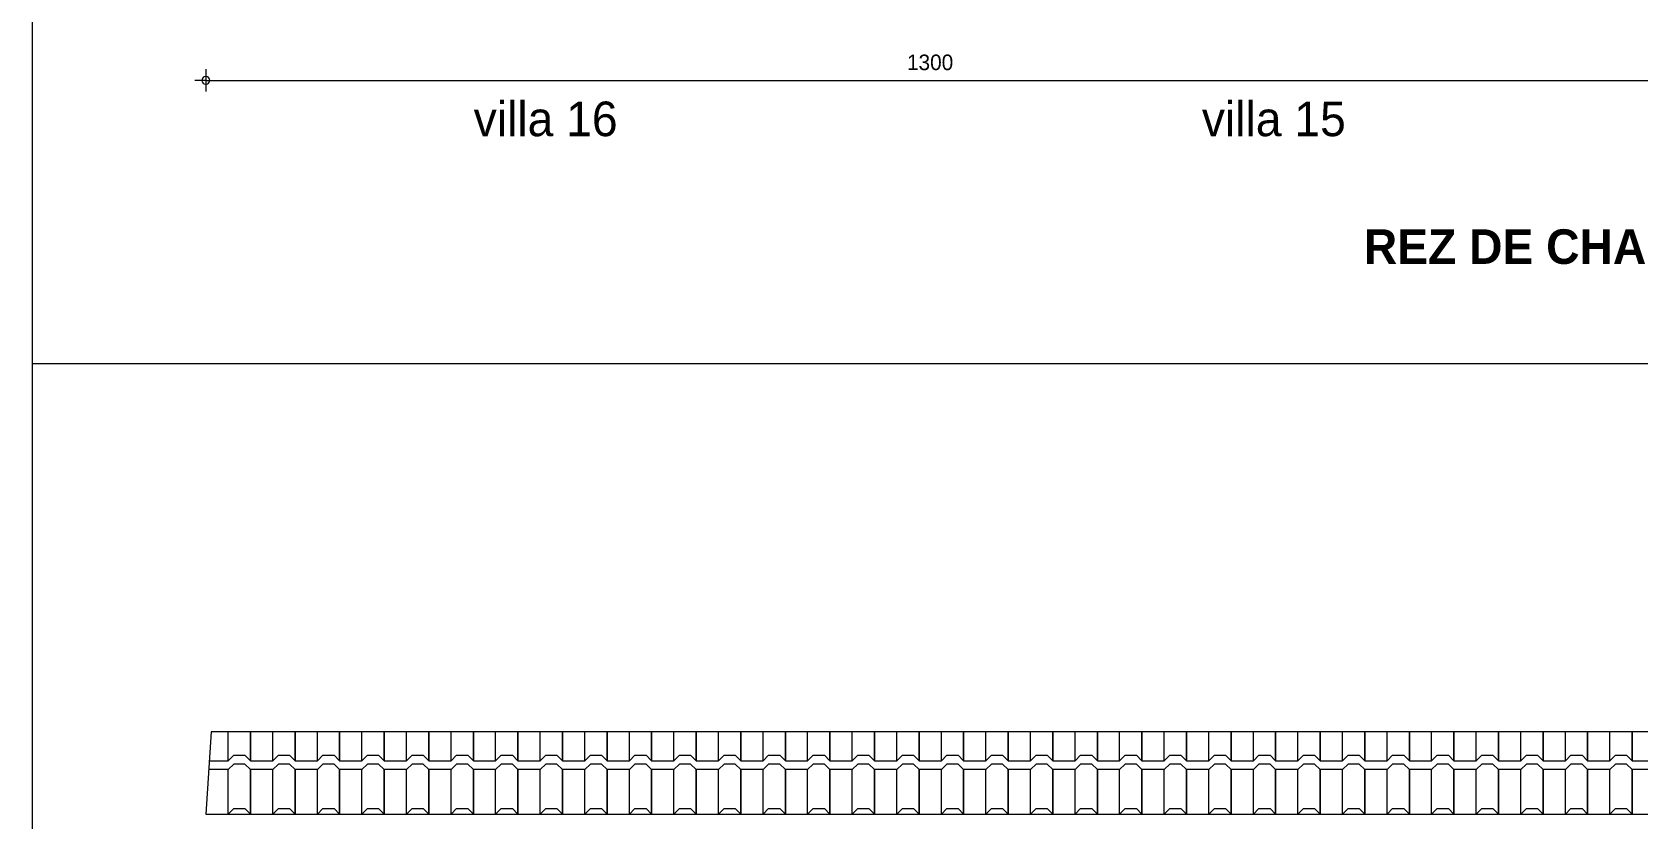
# Model space of a CAD drawing. Header units: metres. Extents: x -30.4 to 29.6, y -50.6 to 0.4.
# Drawn here: x -30.4 to -15.99, y -39.67 to -32.6 of the extents above; entities that cross this region are included whole.
import ezdxf
from ezdxf.enums import TextEntityAlignment as Align

# ---------------------------------------------------------------- set-up
doc = ezdxf.new("R2010")
doc.units = ezdxf.units.M
doc.header["$MEASUREMENT"] = 0
for name, color, linetype in [('Calque commun', 7, 'Continuous'), ('Cotations', 7, 'Continuous'), ('Textes', 7, 'Continuous')]:
    doc.layers.add(name, color=color, linetype=linetype)
doc.styles.add('Century Gothic', font='GOTHIC.TTF', dxfattribs={"height": 0.139636})
doc.styles.add('Century Gothic12', font='GOTHIC.TTF', dxfattribs={"height": 0.310302})
doc.styles.add('Century Gothic3', font='GOTHICB.TTF', dxfattribs={"height": 0.31023})

# ---------------------------------------------------------------- blocks, each defined once
blk = doc.blocks.new('new297')
at = {"layer": 'Calque commun', "color": 5, "linetype": 'Continuous', "lineweight": 9}
blk.add_arc((0, 0), 0.5, 0, 359.9994, dxfattribs=at)
blk = doc.blocks.new('new298')
at = {"layer": 'Calque commun', "color": 5, "linetype": 'Continuous', "lineweight": 9}
blk.add_arc((0, 0), 0.5, 0, 359.9994, dxfattribs=at)
blk = doc.blocks.new('DimLine41288')
at = {"layer": 'Calque commun', "color": 5, "linetype": 'Continuous', "lineweight": 9}
for p, q in [((-28.839, -32.937), (-28.839, -33.137)), ((-15.839, -32.937), (-15.839, -33.137)), ((-28.839, -33.037), (-28.939, -33.037)), ((-28.839, -33.037), (-15.839, -33.037)), ((-15.839, -33.037), (-15.739, -33.037))]:
    blk.add_line(p, q, dxfattribs=at)
at = {"layer": 'Calque commun', "color": 5, "linetype": 'Continuous', "lineweight": 9, "xscale": 0.07000000029802322, "yscale": 0.07000000029802322, "zscale": 0.07000000029802322}
for name, p in [('new297', (-28.839, -33.037)), ('new298', (-15.839, -33.037))]:
    blk.add_blockref(name, p, dxfattribs=at)
at = {"layer": 'Calque commun', "color": 5, "linetype": 'Continuous', "lineweight": 9, "style": 'Century Gothic'}
blk.add_text('1300', height=0.1396, dxfattribs=at).set_placement((-22.339, -32.987), align=Align.BOTTOM_CENTER)
blk = doc.blocks.new('pattern2')
at = {"layer": 'Calque commun', "color": 1, "linetype": 'Continuous', "lineweight": 9}
for p, q in [((-28.638, -39.143), (-28.638, -38.885)), ((-28.438, -39.143), (-28.438, -38.885)), ((-28.438, -38.885), (-28.438, -39.143)), ((-28.238, -39.143), (-28.238, -38.885)), ((-28.038, -39.143), (-28.038, -38.885)), ((-28.038, -38.885), (-28.038, -39.143)), ((-27.838, -39.143), (-27.838, -38.885)), ((-27.638, -39.143), (-27.638, -38.885)), ((-27.638, -38.885), (-27.638, -39.143)), ((-27.438, -39.143), (-27.438, -38.885)), ((-27.238, -39.143), (-27.238, -38.885)), ((-27.238, -38.885), (-27.238, -39.143)), ((-27.038, -39.143), (-27.038, -38.885)), ((-26.838, -39.143), (-26.838, -38.885)), ((-26.838, -38.885), (-26.838, -39.143)), ((-26.638, -39.143), (-26.638, -38.885)), ((-26.438, -39.143), (-26.438, -38.885)), ((-26.438, -38.885), (-26.438, -39.143)), ((-26.238, -39.143), (-26.238, -38.885)), ((-26.038, -39.143), (-26.038, -38.885)), ((-26.038, -38.885), (-26.038, -39.143)), ((-25.838, -39.143), (-25.838, -38.885)), ((-25.638, -39.143), (-25.638, -38.885)), ((-25.638, -38.885), (-25.638, -39.143)), ((-25.438, -39.143), (-25.438, -38.885)), ((-25.238, -39.143), (-25.238, -38.885)), ((-25.238, -38.885), (-25.238, -39.143)), ((-25.038, -39.143), (-25.038, -38.885)), ((-24.838, -39.143), (-24.838, -38.885)), ((-24.838, -38.885), (-24.838, -39.143)), ((-24.638, -39.143), (-24.638, -38.885)), ((-24.438, -39.143), (-24.438, -38.885)), ((-24.438, -38.885), (-24.438, -39.143)), ((-24.238, -39.143), (-24.238, -38.885)), ((-24.038, -39.143), (-24.038, -38.885)), ((-24.038, -38.885), (-24.038, -39.143)), ((-23.838, -39.143), (-23.838, -38.885)), ((-23.638, -39.143), (-23.638, -38.885)), ((-23.638, -38.885), (-23.638, -39.143)), ((-23.438, -39.143), (-23.438, -38.885)), ((-23.238, -39.143), (-23.238, -38.885)), ((-23.238, -38.885), (-23.238, -39.143)), ((-23.038, -39.143), (-23.038, -38.885)), ((-22.838, -39.143), (-22.838, -38.885)), ((-22.838, -38.885), (-22.838, -39.143)), ((-22.638, -39.143), (-22.638, -38.885)), ((-22.438, -39.143), (-22.438, -38.885)), ((-22.438, -38.885), (-22.438, -39.143)), ((-22.238, -39.143), (-22.238, -38.885)), ((-22.038, -39.143), (-22.038, -38.885)), ((-22.038, -38.885), (-22.038, -39.143)), ((-21.838, -39.143), (-21.838, -38.885)), ((-21.638, -39.143), (-21.638, -38.885)), ((-21.638, -38.885), (-21.638, -39.143)), ((-21.438, -39.143), (-21.438, -38.885)), ((-21.238, -39.143), (-21.238, -38.885)), ((-21.238, -38.885), (-21.238, -39.143)), ((-21.038, -39.143), (-21.038, -38.885)), ((-20.838, -39.143), (-20.838, -38.885)), ((-20.838, -38.885), (-20.838, -39.143)), ((-20.638, -39.143), (-20.638, -38.885)), ((-20.438, -39.143), (-20.438, -38.885)), ((-20.438, -38.885), (-20.438, -39.143)), ((-20.238, -39.143), (-20.238, -38.885)), ((-20.038, -39.143), (-20.038, -38.885)), ((-20.038, -38.885), (-20.038, -39.143)), ((-19.838, -39.143), (-19.838, -38.885)), ((-19.638, -39.143), (-19.638, -38.885)), ((-19.638, -38.885), (-19.638, -39.143)), ((-19.438, -39.143), (-19.438, -38.885)), ((-19.238, -39.143), (-19.238, -38.885)), ((-19.238, -38.885), (-19.238, -39.143)), ((-19.038, -39.143), (-19.038, -38.885)), ((-18.838, -39.143), (-18.838, -38.885)), ((-18.838, -38.885), (-18.838, -39.143)), ((-18.638, -39.143), (-18.638, -38.885)), ((-18.438, -39.143), (-18.438, -38.885)), ((-18.438, -38.885), (-18.438, -39.143)), ((-18.238, -39.143), (-18.238, -38.885)), ((-18.038, -39.143), (-18.038, -38.885)), ((-18.038, -38.885), (-18.038, -39.143)), ((-17.838, -39.143), (-17.838, -38.885)), ((-17.638, -39.143), (-17.638, -38.885)), ((-17.638, -38.885), (-17.638, -39.143)), ((-17.438, -39.143), (-17.438, -38.885)), ((-17.238, -39.143), (-17.238, -38.885)), ((-17.238, -38.885), (-17.238, -39.143)), ((-17.038, -39.143), (-17.038, -38.885)), ((-16.838, -39.143), (-16.838, -38.885)), ((-16.838, -38.885), (-16.838, -39.143)), ((-16.638, -39.143), (-16.638, -38.885)), ((-16.438, -39.143), (-16.438, -38.885)), ((-16.438, -38.885), (-16.438, -39.143)), ((-16.238, -39.143), (-16.238, -38.885)), ((-16.038, -39.143), (-16.038, -38.885)), ((-16.038, -38.885), (-16.038, -39.143)), ((-28.807, -39.143), (-28.638, -39.143)), ((-28.638, -39.143), (-28.588, -39.093)), ((-28.588, -39.173), (-28.638, -39.223)), ((-28.588, -39.093), (-28.488, -39.093)), ((-28.488, -39.173), (-28.588, -39.173)), ((-28.488, -39.093), (-28.438, -39.143)), ((-28.438, -39.223), (-28.488, -39.173)), ((-28.438, -39.143), (-28.238, -39.143)), ((-28.238, -39.143), (-28.188, -39.093)), ((-28.188, -39.173), (-28.238, -39.223)), ((-28.188, -39.093), (-28.088, -39.093)), ((-28.088, -39.173), (-28.188, -39.173)), ((-28.088, -39.093), (-28.038, -39.143)), ((-28.038, -39.223), (-28.088, -39.173)), ((-28.038, -39.143), (-27.838, -39.143)), ((-27.838, -39.143), (-27.788, -39.093)), ((-27.788, -39.173), (-27.838, -39.223)), ((-27.788, -39.093), (-27.688, -39.093)), ((-27.688, -39.173), (-27.788, -39.173)), ((-27.688, -39.093), (-27.638, -39.143)), ((-27.638, -39.223), (-27.688, -39.173)), ((-27.638, -39.143), (-27.438, -39.143)), ((-27.438, -39.143), (-27.388, -39.093)), ((-27.388, -39.173), (-27.438, -39.223)), ((-27.388, -39.093), (-27.288, -39.093)), ((-27.288, -39.173), (-27.388, -39.173)), ((-27.288, -39.093), (-27.238, -39.143)), ((-27.238, -39.223), (-27.288, -39.173)), ((-27.238, -39.143), (-27.038, -39.143)), ((-27.038, -39.143), (-26.988, -39.093)), ((-26.988, -39.173), (-27.038, -39.223)), ((-26.988, -39.093), (-26.888, -39.093)), ((-26.888, -39.173), (-26.988, -39.173)), ((-26.888, -39.093), (-26.838, -39.143)), ((-26.838, -39.223), (-26.888, -39.173)), ((-26.838, -39.143), (-26.638, -39.143)), ((-26.638, -39.143), (-26.588, -39.093)), ((-26.588, -39.173), (-26.638, -39.223)), ((-26.588, -39.093), (-26.488, -39.093)), ((-26.488, -39.173), (-26.588, -39.173)), ((-26.488, -39.093), (-26.438, -39.143)), ((-26.438, -39.223), (-26.488, -39.173)), ((-26.438, -39.143), (-26.238, -39.143)), ((-26.238, -39.143), (-26.188, -39.093)), ((-26.188, -39.173), (-26.238, -39.223)), ((-26.188, -39.093), (-26.088, -39.093)), ((-26.088, -39.173), (-26.188, -39.173)), ((-26.088, -39.093), (-26.038, -39.143)), ((-26.038, -39.223), (-26.088, -39.173)), ((-26.038, -39.143), (-25.838, -39.143)), ((-25.838, -39.143), (-25.788, -39.093)), ((-25.788, -39.173), (-25.838, -39.223)), ((-25.788, -39.093), (-25.688, -39.093)), ((-25.688, -39.173), (-25.788, -39.173)), ((-25.688, -39.093), (-25.638, -39.143)), ((-25.638, -39.223), (-25.688, -39.173)), ((-25.638, -39.143), (-25.438, -39.143)), ((-25.438, -39.143), (-25.388, -39.093)), ((-25.388, -39.173), (-25.438, -39.223)), ((-25.388, -39.093), (-25.288, -39.093)), ((-25.288, -39.173), (-25.388, -39.173)), ((-25.288, -39.093), (-25.238, -39.143)), ((-25.238, -39.223), (-25.288, -39.173)), ((-25.238, -39.143), (-25.038, -39.143)), ((-25.038, -39.143), (-24.988, -39.093)), ((-24.988, -39.173), (-25.038, -39.223)), ((-24.988, -39.093), (-24.888, -39.093)), ((-24.888, -39.173), (-24.988, -39.173)), ((-24.888, -39.093), (-24.838, -39.143)), ((-24.838, -39.223), (-24.888, -39.173)), ((-24.838, -39.143), (-24.638, -39.143)), ((-24.638, -39.143), (-24.588, -39.093)), ((-24.588, -39.173), (-24.638, -39.223)), ((-24.588, -39.093), (-24.488, -39.093)), ((-24.488, -39.173), (-24.588, -39.173)), ((-24.488, -39.093), (-24.438, -39.143)), ((-24.438, -39.223), (-24.488, -39.173)), ((-24.438, -39.143), (-24.238, -39.143)), ((-24.238, -39.143), (-24.188, -39.093)), ((-24.188, -39.173), (-24.238, -39.223)), ((-24.188, -39.093), (-24.088, -39.093)), ((-24.088, -39.173), (-24.188, -39.173)), ((-24.088, -39.093), (-24.038, -39.143)), ((-24.038, -39.223), (-24.088, -39.173)), ((-24.038, -39.143), (-23.838, -39.143)), ((-23.838, -39.143), (-23.788, -39.093)), ((-23.788, -39.173), (-23.838, -39.223)), ((-23.788, -39.093), (-23.688, -39.093)), ((-23.688, -39.173), (-23.788, -39.173)), ((-23.688, -39.093), (-23.638, -39.143)), ((-23.638, -39.223), (-23.688, -39.173)), ((-23.638, -39.143), (-23.438, -39.143)), ((-23.438, -39.143), (-23.388, -39.093)), ((-23.388, -39.173), (-23.438, -39.223)), ((-23.388, -39.093), (-23.288, -39.093)), ((-23.288, -39.173), (-23.388, -39.173)), ((-23.288, -39.093), (-23.238, -39.143)), ((-23.238, -39.223), (-23.288, -39.173)), ((-23.238, -39.143), (-23.038, -39.143)), ((-23.038, -39.143), (-22.988, -39.093)), ((-22.988, -39.173), (-23.038, -39.223)), ((-22.988, -39.093), (-22.888, -39.093)), ((-22.888, -39.173), (-22.988, -39.173)), ((-22.888, -39.093), (-22.838, -39.143)), ((-22.838, -39.223), (-22.888, -39.173)), ((-22.838, -39.143), (-22.638, -39.143)), ((-22.638, -39.143), (-22.588, -39.093)), ((-22.588, -39.173), (-22.638, -39.223)), ((-22.588, -39.093), (-22.488, -39.093)), ((-22.488, -39.173), (-22.588, -39.173)), ((-22.488, -39.093), (-22.438, -39.143)), ((-22.438, -39.223), (-22.488, -39.173)), ((-22.438, -39.143), (-22.238, -39.143)), ((-22.238, -39.143), (-22.188, -39.093)), ((-22.188, -39.173), (-22.238, -39.223)), ((-22.188, -39.093), (-22.088, -39.093)), ((-22.088, -39.173), (-22.188, -39.173)), ((-22.088, -39.093), (-22.038, -39.143)), ((-22.038, -39.223), (-22.088, -39.173)), ((-22.038, -39.143), (-21.838, -39.143)), ((-21.838, -39.143), (-21.788, -39.093)), ((-21.788, -39.173), (-21.838, -39.223)), ((-21.788, -39.093), (-21.688, -39.093)), ((-21.688, -39.173), (-21.788, -39.173)), ((-21.688, -39.093), (-21.638, -39.143)), ((-21.638, -39.223), (-21.688, -39.173)), ((-21.638, -39.143), (-21.438, -39.143)), ((-21.438, -39.143), (-21.388, -39.093)), ((-21.388, -39.173), (-21.438, -39.223)), ((-21.388, -39.093), (-21.288, -39.093)), ((-21.288, -39.173), (-21.388, -39.173)), ((-21.288, -39.093), (-21.238, -39.143)), ((-21.238, -39.223), (-21.288, -39.173)), ((-21.238, -39.143), (-21.038, -39.143)), ((-21.038, -39.143), (-20.988, -39.093)), ((-20.988, -39.173), (-21.038, -39.223)), ((-20.988, -39.093), (-20.888, -39.093)), ((-20.888, -39.173), (-20.988, -39.173)), ((-20.888, -39.093), (-20.838, -39.143)), ((-20.838, -39.223), (-20.888, -39.173)), ((-20.838, -39.143), (-20.638, -39.143)), ((-20.638, -39.143), (-20.588, -39.093)), ((-20.588, -39.173), (-20.638, -39.223)), ((-20.588, -39.093), (-20.488, -39.093)), ((-20.488, -39.173), (-20.588, -39.173)), ((-20.488, -39.093), (-20.438, -39.143)), ((-20.438, -39.223), (-20.488, -39.173)), ((-20.438, -39.143), (-20.238, -39.143)), ((-20.238, -39.143), (-20.188, -39.093)), ((-20.188, -39.173), (-20.238, -39.223)), ((-20.188, -39.093), (-20.088, -39.093)), ((-20.088, -39.173), (-20.188, -39.173)), ((-20.088, -39.093), (-20.038, -39.143)), ((-20.038, -39.223), (-20.088, -39.173)), ((-20.038, -39.143), (-19.838, -39.143)), ((-19.838, -39.143), (-19.788, -39.093)), ((-19.788, -39.173), (-19.838, -39.223)), ((-19.788, -39.093), (-19.688, -39.093)), ((-19.688, -39.173), (-19.788, -39.173)), ((-19.688, -39.093), (-19.638, -39.143)), ((-19.638, -39.223), (-19.688, -39.173)), ((-19.638, -39.143), (-19.438, -39.143)), ((-19.438, -39.143), (-19.388, -39.093)), ((-19.388, -39.173), (-19.438, -39.223)), ((-19.388, -39.093), (-19.288, -39.093)), ((-19.288, -39.173), (-19.388, -39.173)), ((-19.288, -39.093), (-19.238, -39.143)), ((-19.238, -39.223), (-19.288, -39.173)), ((-19.238, -39.143), (-19.038, -39.143)), ((-19.038, -39.143), (-18.988, -39.093)), ((-18.988, -39.173), (-19.038, -39.223)), ((-18.988, -39.093), (-18.888, -39.093)), ((-18.888, -39.173), (-18.988, -39.173)), ((-18.888, -39.093), (-18.838, -39.143)), ((-18.838, -39.223), (-18.888, -39.173)), ((-18.838, -39.143), (-18.638, -39.143)), ((-18.638, -39.143), (-18.588, -39.093)), ((-18.588, -39.173), (-18.638, -39.223)), ((-18.588, -39.093), (-18.488, -39.093)), ((-18.488, -39.173), (-18.588, -39.173)), ((-18.488, -39.093), (-18.438, -39.143)), ((-18.438, -39.223), (-18.488, -39.173)), ((-18.438, -39.143), (-18.238, -39.143)), ((-18.238, -39.143), (-18.188, -39.093)), ((-18.188, -39.173), (-18.238, -39.223)), ((-18.188, -39.093), (-18.088, -39.093)), ((-18.088, -39.173), (-18.188, -39.173)), ((-18.088, -39.093), (-18.038, -39.143)), ((-18.038, -39.223), (-18.088, -39.173)), ((-18.038, -39.143), (-17.838, -39.143)), ((-17.838, -39.143), (-17.788, -39.093)), ((-17.788, -39.173), (-17.838, -39.223)), ((-17.788, -39.093), (-17.688, -39.093)), ((-17.688, -39.173), (-17.788, -39.173)), ((-17.688, -39.093), (-17.638, -39.143)), ((-17.638, -39.223), (-17.688, -39.173)), ((-17.638, -39.143), (-17.438, -39.143)), ((-17.438, -39.143), (-17.388, -39.093)), ((-17.388, -39.173), (-17.438, -39.223)), ((-17.388, -39.093), (-17.288, -39.093)), ((-17.288, -39.173), (-17.388, -39.173)), ((-17.288, -39.093), (-17.238, -39.143)), ((-17.238, -39.223), (-17.288, -39.173)), ((-17.238, -39.143), (-17.038, -39.143)), ((-17.038, -39.143), (-16.988, -39.093)), ((-16.988, -39.173), (-17.038, -39.223)), ((-16.988, -39.093), (-16.888, -39.093)), ((-16.888, -39.173), (-16.988, -39.173)), ((-16.888, -39.093), (-16.838, -39.143)), ((-16.838, -39.223), (-16.888, -39.173)), ((-16.838, -39.143), (-16.638, -39.143)), ((-16.638, -39.143), (-16.588, -39.093)), ((-16.588, -39.173), (-16.638, -39.223)), ((-16.588, -39.093), (-16.488, -39.093)), ((-16.488, -39.173), (-16.588, -39.173)), ((-16.488, -39.093), (-16.438, -39.143)), ((-16.438, -39.223), (-16.488, -39.173)), ((-16.438, -39.143), (-16.238, -39.143)), ((-16.238, -39.143), (-16.188, -39.093)), ((-16.188, -39.173), (-16.238, -39.223)), ((-16.188, -39.093), (-16.088, -39.093)), ((-16.088, -39.173), (-16.188, -39.173)), ((-16.088, -39.093), (-16.038, -39.143)), ((-16.038, -39.223), (-16.088, -39.173)), ((-16.038, -39.143), (-15.839, -39.143)), ((-28.638, -39.223), (-28.813, -39.223)), ((-28.638, -39.623), (-28.638, -39.223)), ((-28.438, -39.623), (-28.438, -39.223)), ((-28.238, -39.223), (-28.438, -39.223)), ((-28.438, -39.223), (-28.438, -39.623)), ((-28.238, -39.623), (-28.238, -39.223)), ((-28.038, -39.623), (-28.038, -39.223)), ((-27.838, -39.223), (-28.038, -39.223)), ((-28.038, -39.223), (-28.038, -39.623)), ((-27.838, -39.623), (-27.838, -39.223)), ((-27.638, -39.623), (-27.638, -39.223)), ((-27.438, -39.223), (-27.638, -39.223)), ((-27.638, -39.223), (-27.638, -39.623)), ((-27.438, -39.623), (-27.438, -39.223)), ((-27.238, -39.623), (-27.238, -39.223)), ((-27.038, -39.223), (-27.238, -39.223)), ((-27.238, -39.223), (-27.238, -39.623)), ((-27.038, -39.623), (-27.038, -39.223)), ((-26.838, -39.623), (-26.838, -39.223)), ((-26.638, -39.223), (-26.838, -39.223)), ((-26.838, -39.223), (-26.838, -39.623)), ((-26.638, -39.623), (-26.638, -39.223)), ((-26.438, -39.623), (-26.438, -39.223)), ((-26.238, -39.223), (-26.438, -39.223)), ((-26.438, -39.223), (-26.438, -39.623)), ((-26.238, -39.623), (-26.238, -39.223)), ((-26.038, -39.623), (-26.038, -39.223)), ((-25.838, -39.223), (-26.038, -39.223)), ((-26.038, -39.223), (-26.038, -39.623)), ((-25.838, -39.623), (-25.838, -39.223)), ((-25.638, -39.623), (-25.638, -39.223)), ((-25.438, -39.223), (-25.638, -39.223)), ((-25.638, -39.223), (-25.638, -39.623)), ((-25.438, -39.623), (-25.438, -39.223)), ((-25.238, -39.623), (-25.238, -39.223)), ((-25.038, -39.223), (-25.238, -39.223)), ((-25.238, -39.223), (-25.238, -39.623)), ((-25.038, -39.623), (-25.038, -39.223)), ((-24.838, -39.623), (-24.838, -39.223)), ((-24.638, -39.223), (-24.838, -39.223)), ((-24.838, -39.223), (-24.838, -39.623)), ((-24.638, -39.623), (-24.638, -39.223)), ((-24.438, -39.623), (-24.438, -39.223)), ((-24.238, -39.223), (-24.438, -39.223)), ((-24.438, -39.223), (-24.438, -39.623)), ((-24.238, -39.623), (-24.238, -39.223)), ((-24.038, -39.623), (-24.038, -39.223)), ((-23.838, -39.223), (-24.038, -39.223)), ((-24.038, -39.223), (-24.038, -39.623)), ((-23.838, -39.623), (-23.838, -39.223)), ((-23.638, -39.623), (-23.638, -39.223)), ((-23.438, -39.223), (-23.638, -39.223)), ((-23.638, -39.223), (-23.638, -39.623)), ((-23.438, -39.623), (-23.438, -39.223)), ((-23.238, -39.623), (-23.238, -39.223)), ((-23.038, -39.223), (-23.238, -39.223)), ((-23.238, -39.223), (-23.238, -39.623)), ((-23.038, -39.623), (-23.038, -39.223)), ((-22.838, -39.623), (-22.838, -39.223)), ((-22.638, -39.223), (-22.838, -39.223)), ((-22.838, -39.223), (-22.838, -39.623)), ((-22.638, -39.623), (-22.638, -39.223)), ((-22.438, -39.623), (-22.438, -39.223)), ((-22.238, -39.223), (-22.438, -39.223)), ((-22.438, -39.223), (-22.438, -39.623)), ((-22.238, -39.623), (-22.238, -39.223)), ((-22.038, -39.623), (-22.038, -39.223)), ((-21.838, -39.223), (-22.038, -39.223)), ((-22.038, -39.223), (-22.038, -39.623)), ((-21.838, -39.623), (-21.838, -39.223)), ((-21.638, -39.623), (-21.638, -39.223)), ((-21.438, -39.223), (-21.638, -39.223)), ((-21.638, -39.223), (-21.638, -39.623)), ((-21.438, -39.623), (-21.438, -39.223)), ((-21.238, -39.623), (-21.238, -39.223)), ((-21.038, -39.223), (-21.238, -39.223)), ((-21.238, -39.223), (-21.238, -39.623)), ((-21.038, -39.623), (-21.038, -39.223)), ((-20.838, -39.623), (-20.838, -39.223)), ((-20.638, -39.223), (-20.838, -39.223)), ((-20.838, -39.223), (-20.838, -39.623)), ((-20.638, -39.623), (-20.638, -39.223)), ((-20.438, -39.623), (-20.438, -39.223)), ((-20.238, -39.223), (-20.438, -39.223)), ((-20.438, -39.223), (-20.438, -39.623)), ((-20.238, -39.623), (-20.238, -39.223)), ((-20.038, -39.623), (-20.038, -39.223)), ((-19.838, -39.223), (-20.038, -39.223)), ((-20.038, -39.223), (-20.038, -39.623)), ((-19.838, -39.623), (-19.838, -39.223)), ((-19.638, -39.623), (-19.638, -39.223)), ((-19.438, -39.223), (-19.638, -39.223)), ((-19.638, -39.223), (-19.638, -39.623)), ((-19.438, -39.623), (-19.438, -39.223)), ((-19.238, -39.623), (-19.238, -39.223)), ((-19.038, -39.223), (-19.238, -39.223)), ((-19.238, -39.223), (-19.238, -39.623)), ((-19.038, -39.623), (-19.038, -39.223)), ((-18.838, -39.623), (-18.838, -39.223)), ((-18.638, -39.223), (-18.838, -39.223)), ((-18.838, -39.223), (-18.838, -39.623)), ((-18.638, -39.623), (-18.638, -39.223)), ((-18.438, -39.623), (-18.438, -39.223)), ((-18.238, -39.223), (-18.438, -39.223)), ((-18.438, -39.223), (-18.438, -39.623)), ((-18.238, -39.623), (-18.238, -39.223)), ((-18.038, -39.623), (-18.038, -39.223)), ((-17.838, -39.223), (-18.038, -39.223)), ((-18.038, -39.223), (-18.038, -39.623)), ((-17.838, -39.623), (-17.838, -39.223)), ((-17.638, -39.623), (-17.638, -39.223)), ((-17.438, -39.223), (-17.638, -39.223)), ((-17.638, -39.223), (-17.638, -39.623)), ((-17.438, -39.623), (-17.438, -39.223)), ((-17.238, -39.623), (-17.238, -39.223)), ((-17.038, -39.223), (-17.238, -39.223)), ((-17.238, -39.223), (-17.238, -39.623)), ((-17.038, -39.623), (-17.038, -39.223)), ((-16.838, -39.623), (-16.838, -39.223)), ((-16.638, -39.223), (-16.838, -39.223)), ((-16.838, -39.223), (-16.838, -39.623)), ((-16.638, -39.623), (-16.638, -39.223)), ((-16.438, -39.623), (-16.438, -39.223)), ((-16.238, -39.223), (-16.438, -39.223)), ((-16.438, -39.223), (-16.438, -39.623)), ((-16.238, -39.623), (-16.238, -39.223)), ((-16.038, -39.623), (-16.038, -39.223)), ((-15.839, -39.223), (-16.038, -39.223)), ((-16.038, -39.223), (-16.038, -39.623)), ((-28.838, -39.623), (-28.838, -39.623)), ((-28.838, -39.623), (-28.638, -39.623)), ((-28.638, -39.623), (-28.588, -39.573)), ((-28.588, -39.573), (-28.488, -39.573)), ((-28.488, -39.573), (-28.438, -39.623)), ((-28.438, -39.623), (-28.238, -39.623)), ((-28.238, -39.623), (-28.188, -39.573)), ((-28.188, -39.573), (-28.088, -39.573)), ((-28.088, -39.573), (-28.038, -39.623)), ((-28.038, -39.623), (-27.838, -39.623)), ((-27.838, -39.623), (-27.788, -39.573)), ((-27.788, -39.573), (-27.688, -39.573)), ((-27.688, -39.573), (-27.638, -39.623)), ((-27.638, -39.623), (-27.438, -39.623)), ((-27.438, -39.623), (-27.388, -39.573)), ((-27.388, -39.573), (-27.288, -39.573)), ((-27.288, -39.573), (-27.238, -39.623)), ((-27.238, -39.623), (-27.038, -39.623)), ((-27.038, -39.623), (-26.988, -39.573)), ((-26.988, -39.573), (-26.888, -39.573)), ((-26.888, -39.573), (-26.838, -39.623)), ((-26.838, -39.623), (-26.638, -39.623)), ((-26.638, -39.623), (-26.588, -39.573)), ((-26.588, -39.573), (-26.488, -39.573)), ((-26.488, -39.573), (-26.438, -39.623)), ((-26.438, -39.623), (-26.238, -39.623)), ((-26.238, -39.623), (-26.188, -39.573)), ((-26.188, -39.573), (-26.088, -39.573)), ((-26.088, -39.573), (-26.038, -39.623)), ((-26.038, -39.623), (-25.838, -39.623)), ((-25.838, -39.623), (-25.788, -39.573)), ((-25.788, -39.573), (-25.688, -39.573)), ((-25.688, -39.573), (-25.638, -39.623)), ((-25.638, -39.623), (-25.438, -39.623)), ((-25.438, -39.623), (-25.388, -39.573)), ((-25.388, -39.573), (-25.288, -39.573)), ((-25.288, -39.573), (-25.238, -39.623)), ((-25.238, -39.623), (-25.038, -39.623)), ((-25.038, -39.623), (-24.988, -39.573)), ((-24.988, -39.573), (-24.888, -39.573)), ((-24.888, -39.573), (-24.838, -39.623)), ((-24.838, -39.623), (-24.638, -39.623)), ((-24.638, -39.623), (-24.588, -39.573)), ((-24.588, -39.573), (-24.488, -39.573)), ((-24.488, -39.573), (-24.438, -39.623)), ((-24.438, -39.623), (-24.238, -39.623)), ((-24.238, -39.623), (-24.188, -39.573)), ((-24.188, -39.573), (-24.088, -39.573)), ((-24.088, -39.573), (-24.038, -39.623)), ((-24.038, -39.623), (-23.838, -39.623)), ((-23.838, -39.623), (-23.788, -39.573)), ((-23.788, -39.573), (-23.688, -39.573)), ((-23.688, -39.573), (-23.638, -39.623)), ((-23.638, -39.623), (-23.438, -39.623)), ((-23.438, -39.623), (-23.388, -39.573)), ((-23.388, -39.573), (-23.288, -39.573)), ((-23.288, -39.573), (-23.238, -39.623)), ((-23.238, -39.623), (-23.038, -39.623)), ((-23.038, -39.623), (-22.988, -39.573)), ((-22.988, -39.573), (-22.888, -39.573)), ((-22.888, -39.573), (-22.838, -39.623)), ((-22.838, -39.623), (-22.638, -39.623)), ((-22.638, -39.623), (-22.588, -39.573)), ((-22.588, -39.573), (-22.488, -39.573)), ((-22.488, -39.573), (-22.438, -39.623)), ((-22.438, -39.623), (-22.238, -39.623)), ((-22.238, -39.623), (-22.188, -39.573)), ((-22.188, -39.573), (-22.088, -39.573)), ((-22.088, -39.573), (-22.038, -39.623)), ((-22.038, -39.623), (-21.838, -39.623)), ((-21.838, -39.623), (-21.788, -39.573)), ((-21.788, -39.573), (-21.688, -39.573)), ((-21.688, -39.573), (-21.638, -39.623)), ((-21.638, -39.623), (-21.438, -39.623)), ((-21.438, -39.623), (-21.388, -39.573)), ((-21.388, -39.573), (-21.288, -39.573)), ((-21.288, -39.573), (-21.238, -39.623)), ((-21.238, -39.623), (-21.038, -39.623)), ((-21.038, -39.623), (-20.988, -39.573)), ((-20.988, -39.573), (-20.888, -39.573)), ((-20.888, -39.573), (-20.838, -39.623)), ((-20.838, -39.623), (-20.638, -39.623)), ((-20.638, -39.623), (-20.588, -39.573)), ((-20.588, -39.573), (-20.488, -39.573)), ((-20.488, -39.573), (-20.438, -39.623)), ((-20.438, -39.623), (-20.238, -39.623)), ((-20.238, -39.623), (-20.188, -39.573)), ((-20.188, -39.573), (-20.088, -39.573)), ((-20.088, -39.573), (-20.038, -39.623)), ((-20.038, -39.623), (-19.838, -39.623)), ((-19.838, -39.623), (-19.788, -39.573)), ((-19.788, -39.573), (-19.688, -39.573)), ((-19.688, -39.573), (-19.638, -39.623)), ((-19.638, -39.623), (-19.438, -39.623)), ((-19.438, -39.623), (-19.388, -39.573)), ((-19.388, -39.573), (-19.288, -39.573)), ((-19.288, -39.573), (-19.238, -39.623)), ((-19.238, -39.623), (-19.038, -39.623)), ((-19.038, -39.623), (-18.988, -39.573)), ((-18.988, -39.573), (-18.888, -39.573)), ((-18.888, -39.573), (-18.838, -39.623)), ((-18.838, -39.623), (-18.638, -39.623)), ((-18.638, -39.623), (-18.588, -39.573)), ((-18.588, -39.573), (-18.488, -39.573)), ((-18.488, -39.573), (-18.438, -39.623)), ((-18.438, -39.623), (-18.238, -39.623)), ((-18.238, -39.623), (-18.188, -39.573)), ((-18.188, -39.573), (-18.088, -39.573)), ((-18.088, -39.573), (-18.038, -39.623)), ((-18.038, -39.623), (-17.838, -39.623)), ((-17.838, -39.623), (-17.788, -39.573)), ((-17.788, -39.573), (-17.688, -39.573)), ((-17.688, -39.573), (-17.638, -39.623)), ((-17.638, -39.623), (-17.438, -39.623)), ((-17.438, -39.623), (-17.388, -39.573)), ((-17.388, -39.573), (-17.288, -39.573)), ((-17.288, -39.573), (-17.238, -39.623)), ((-17.238, -39.623), (-17.038, -39.623)), ((-17.038, -39.623), (-16.988, -39.573)), ((-16.988, -39.573), (-16.888, -39.573)), ((-16.888, -39.573), (-16.838, -39.623)), ((-16.838, -39.623), (-16.638, -39.623)), ((-16.638, -39.623), (-16.588, -39.573)), ((-16.588, -39.573), (-16.488, -39.573)), ((-16.488, -39.573), (-16.438, -39.623)), ((-16.438, -39.623), (-16.238, -39.623)), ((-16.238, -39.623), (-16.188, -39.573)), ((-16.188, -39.573), (-16.088, -39.573)), ((-16.088, -39.573), (-16.038, -39.623)), ((-16.038, -39.623), (-15.839, -39.623))]:
    blk.add_line(p, q, dxfattribs=at)
at = {"layer": 'Calque commun', "color": 7, "linetype": 'Continuous', "lineweight": 9}
mesh = blk.add_polyface(dxfattribs=at)
corners = [(-15.839, -39.623), (-15.839, -38.885), (-28.791, -38.885), (-28.838, -39.623), (-2.819, -39.623), (-2.819, -38.961), (-9.219, -38.961), (-9.219, -39.623)]
mesh.append_faces([[corners[k] for k in face] for face in [(0, 1, 2, 3), (4, 5, 6, 7)]], dxfattribs={"color": 7})

msp = doc.modelspace()

# ---------------------------------------------------------------- linework, layer by layer
at = {"layer": 'Cotations', "color": 7, "linetype": 'Continuous', "lineweight": 9}
msp.add_line((19.282, -35.582), (-30.398, -35.582), dxfattribs=at)

# ---------------------------------------------------------------- block references
at = {"layer": 'Calque commun', "color": 5, "linetype": 'Continuous', "lineweight": 9}
msp.add_blockref('DimLine41288', (0, 0), dxfattribs=at)
at = {"layer": 'Calque commun', "color": 0, "linetype": 'ByBlock', "lineweight": -2}
msp.add_blockref('pattern2', (0, 0), dxfattribs=at)

# ---------------------------------------------------------------- texts
at = {"layer": 'Textes', "color": 5, "linetype": 'ByBlock', "lineweight": -2, "style": 'Century Gothic12'}
for s, p in [('villa 16', (-26.435, -33.631)), ('villa 15', (-19.9, -33.631))]:
    msp.add_text(s, height=0.3103, dxfattribs=at).set_placement(p, align=Align.BOTTOM_LEFT)
at = {"layer": 'Textes', "color": 5, "linetype": 'ByBlock', "lineweight": -2, "style": 'Century Gothic3'}
msp.add_text('REZ DE CHAUSSEE', height=0.31023, dxfattribs=at).set_placement((-18.447, -34.374), align=Align.TOP_LEFT)

# ---------------------------------------------------------------- meshes
at = {"layer": 'Calque commun', "color": 7, "linetype": 'Continuous', "lineweight": 9}
mesh = msp.add_polyface(dxfattribs=at)
corners = [(29.602, -8.627), (-30.398, -8.627), (-30.398, -50.627), (29.602, -50.627)]
mesh.append_faces([[corners[k] for k in face] for face in [(0, 1, 2, 3)]], dxfattribs={"color": 7})

doc.saveas('drawing.dxf')
